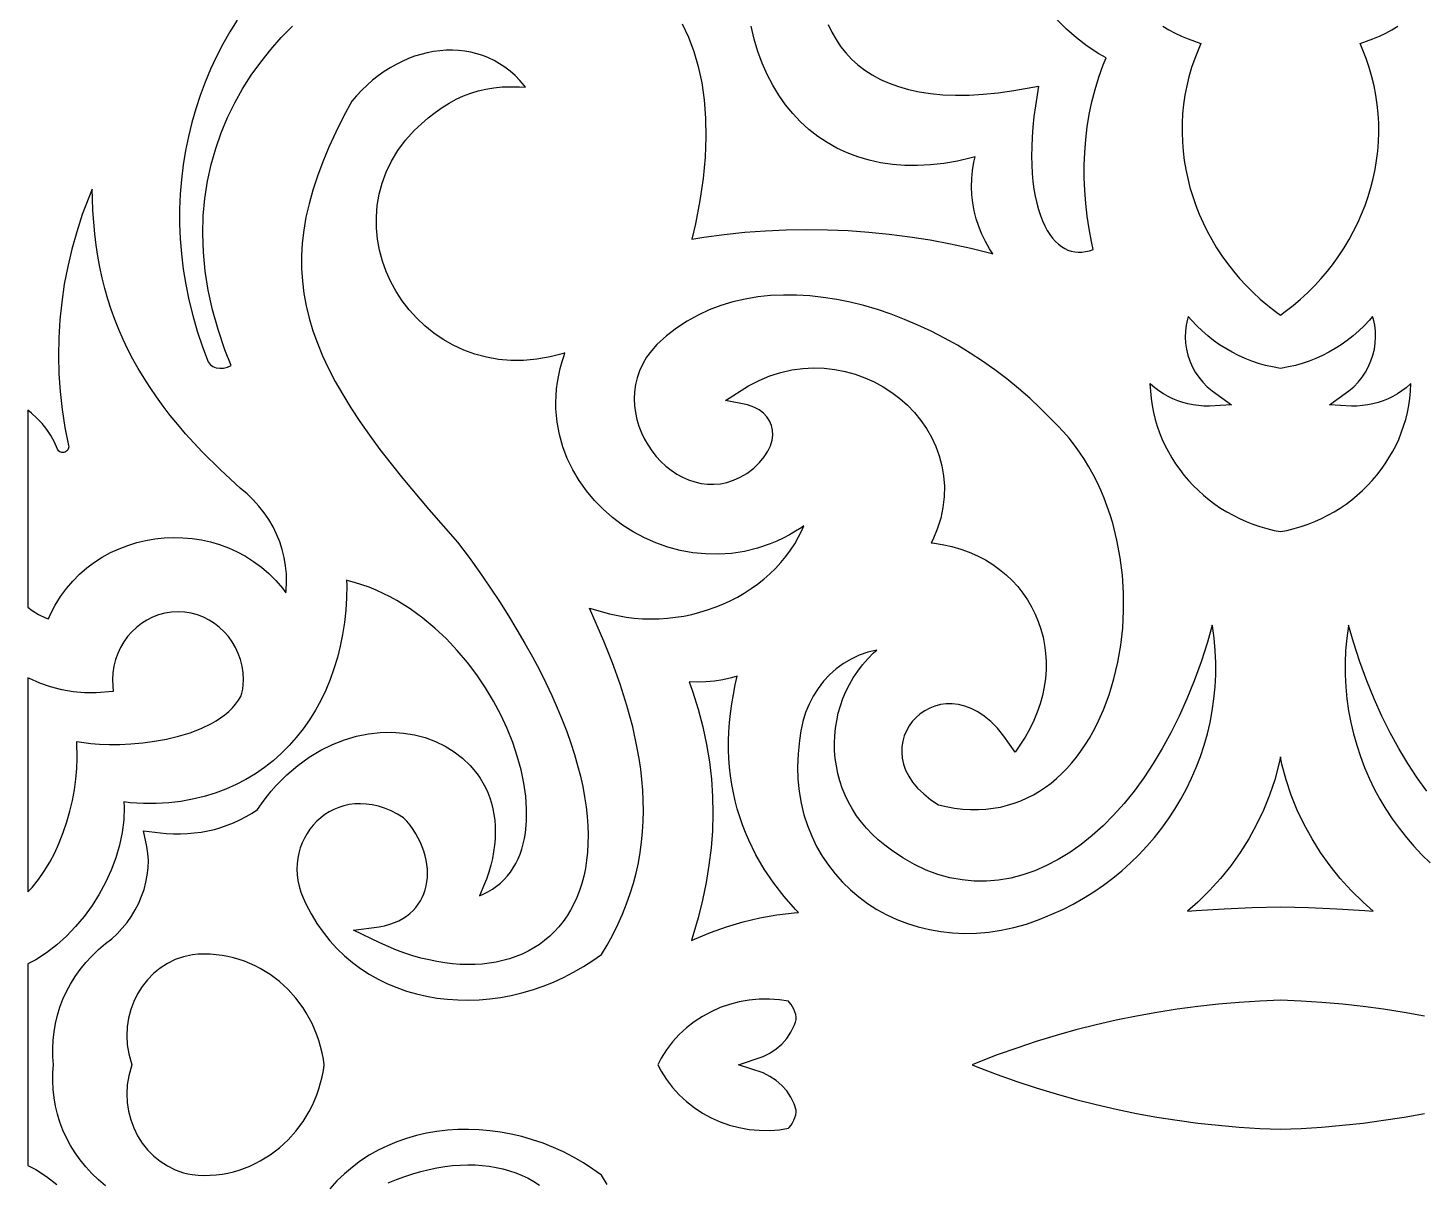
# Model space of a CAD drawing. Extents: x -375 to 375, y -1025 to 1025.
# Drawn here: x -265 to -192.5, y 95.6 to 155.5 of the extents above; entities that cross this region are included whole.
import ezdxf

# ---------------------------------------------------------------- set-up
doc = ezdxf.new("R2010")
doc.units = 0
doc.layers.add('LAYER_10', color=1, linetype='CONTINUOUS')

msp = doc.modelspace()

# ---------------------------------------------------------------- linework, layer by layer
at = {"layer": 'LAYER_10'}
for points in [[(-254.145, 155.919), (-254.523, 155.303), (-254.879, 154.671), (-255.211, 154.025), (-255.518, 153.365), (-255.801, 152.691), (-256.059, 152.004), (-256.291, 151.305), (-256.496, 150.595), (-256.673, 149.873), (-256.823, 149.141), (-256.944, 148.4), (-257.036, 147.649), (-257.098, 146.89), (-257.13, 146.123), (-257.131, 145.349), (-257.1, 144.568), (-257.037, 143.781), (-256.941, 142.988), (-256.811, 142.191), (-256.647, 141.39), (-256.447, 140.584), (-256.213, 139.776), (-255.942, 138.965), (-255.645, 138.182), (-255.599, 138.115), (-255.537, 138.046), (-255.47, 137.989), (-255.405, 137.947), (-255.232, 137.877), (-255.047, 137.848), (-254.847, 137.858), (-254.64, 137.907), (-254.446, 137.99), (-254.775, 138.807), (-255.132, 139.856), (-255.421, 140.887), (-255.642, 141.9), (-255.798, 142.894), (-255.892, 143.868), (-255.925, 144.821), (-255.899, 145.754), (-255.817, 146.664), (-255.681, 147.551), (-255.493, 148.415), (-255.256, 149.254), (-254.971, 150.068), (-254.642, 150.857), (-254.269, 151.619), (-253.857, 152.353), (-253.406, 153.06), (-252.92, 153.739), (-252.401, 154.389), (-251.85, 155.009), (-251.271, 155.599)], [(-223.463, 155.688), (-223.277, 155.289), (-223.063, 154.91), (-222.822, 154.55), (-222.553, 154.21), (-222.255, 153.892), (-221.928, 153.594), (-221.571, 153.32), (-221.182, 153.068), (-220.762, 152.84), (-220.309, 152.638), (-219.822, 152.462), (-219.301, 152.313), (-218.745, 152.193), (-218.154, 152.103), (-217.526, 152.044), (-216.862, 152.017), (-216.161, 152.024), (-215.423, 152.065), (-214.647, 152.142), (-213.832, 152.256), (-212.557, 152.483), (-212.718, 151.47), (-212.791, 150.908), (-212.848, 150.366), (-212.886, 149.843), (-212.909, 149.342), (-212.915, 148.86), (-212.906, 148.4), (-212.882, 147.96), (-212.844, 147.542), (-212.792, 147.146), (-212.727, 146.772), (-212.65, 146.419), (-212.561, 146.089), (-212.46, 145.782), (-212.35, 145.498), (-212.23, 145.237), (-212.102, 145), (-211.965, 144.785), (-211.822, 144.594), (-211.673, 144.427), (-211.518, 144.282), (-211.358, 144.16), (-211.195, 144.06), (-211.027, 143.981), (-210.855, 143.923), (-210.678, 143.885), (-210.496, 143.869), (-210.308, 143.873), (-210.115, 143.899), (-209.915, 143.947), (-209.713, 144.017), (-209.802, 144.42), (-209.925, 145.078), (-210.024, 145.739), (-210.1, 146.401), (-210.152, 147.065), (-210.179, 147.728), (-210.181, 148.391), (-210.157, 149.053), (-210.106, 149.713), (-210.027, 150.37), (-209.921, 151.024), (-209.785, 151.674), (-209.621, 152.319), (-209.426, 152.959), (-209.201, 153.592), (-209.051, 153.957), (-209.431, 154.174), (-210.021, 154.566), (-210.577, 154.991), (-211.099, 155.448), (-211.585, 155.936)], [(-231.051, 155.731), (-230.724, 155.038), (-230.444, 154.295), (-230.212, 153.503), (-230.031, 152.662), (-229.903, 151.771), (-229.829, 150.83), (-229.812, 149.838), (-229.854, 148.795), (-229.957, 147.7), (-230.122, 146.552), (-230.351, 145.351), (-230.54, 144.553), (-229.928, 144.653), (-228.861, 144.796), (-227.792, 144.907), (-226.721, 144.987), (-225.649, 145.036), (-224.577, 145.053), (-223.505, 145.039), (-222.434, 144.995), (-221.365, 144.919), (-220.299, 144.812), (-219.236, 144.674), (-218.177, 144.505), (-217.123, 144.305), (-216.074, 144.074), (-215.032, 143.813), (-214.918, 143.781), (-215.094, 144.046), (-215.307, 144.418), (-215.493, 144.803), (-215.652, 145.197), (-215.783, 145.599), (-215.887, 146.009), (-215.963, 146.425), (-216.01, 146.845), (-216.028, 147.268), (-216.018, 147.693), (-215.978, 148.117), (-215.908, 148.541), (-215.84, 148.826), (-216.043, 148.768), (-216.765, 148.603), (-217.472, 148.481), (-218.163, 148.403), (-218.837, 148.368), (-219.493, 148.375), (-220.131, 148.425), (-220.75, 148.515), (-221.348, 148.646), (-221.926, 148.816), (-222.482, 149.026), (-223.015, 149.275), (-223.524, 149.561), (-224.009, 149.884), (-224.467, 150.242), (-224.9, 150.636), (-225.304, 151.064), (-225.681, 151.525), (-226.029, 152.018), (-226.347, 152.543), (-226.634, 153.097), (-226.891, 153.681), (-227.116, 154.293), (-227.309, 154.933), (-227.469, 155.6)], [(-206.097, 155.598), (-205.788, 155.413), (-205.468, 155.242), (-205.136, 155.084), (-204.794, 154.941), (-204.135, 154.703), (-204.444, 153.927), (-204.607, 153.454), (-204.747, 152.977), (-204.863, 152.497), (-204.956, 152.016), (-205.027, 151.533), (-205.076, 151.049), (-205.102, 150.565), (-205.107, 150.081), (-205.09, 149.598), (-205.052, 149.117), (-204.993, 148.638), (-204.914, 148.162), (-204.813, 147.689), (-204.693, 147.22), (-204.553, 146.756), (-204.393, 146.297), (-204.214, 145.844), (-204.016, 145.397), (-203.799, 144.958), (-203.564, 144.527), (-203.31, 144.104), (-203.038, 143.69), (-202.749, 143.286), (-202.442, 142.892), (-202.118, 142.51), (-201.778, 142.139), (-201.421, 141.78), (-201.047, 141.435), (-200.657, 141.102), (-200.252, 140.785), (-200, 140.603), (-199.748, 140.785), (-199.342, 141.102), (-198.953, 141.435), (-198.579, 141.78), (-198.222, 142.139), (-197.881, 142.51), (-197.558, 142.892), (-197.251, 143.286), (-196.962, 143.69), (-196.69, 144.104), (-196.436, 144.527), (-196.201, 144.958), (-195.984, 145.397), (-195.786, 145.844), (-195.607, 146.297), (-195.447, 146.756), (-195.307, 147.22), (-195.186, 147.689), (-195.086, 148.162), (-195.007, 148.638), (-194.948, 149.117), (-194.91, 149.598), (-194.893, 150.081), (-194.898, 150.565), (-194.924, 151.049), (-194.973, 151.533), (-195.043, 152.016), (-195.137, 152.497), (-195.253, 152.977), (-195.393, 153.454), (-195.556, 153.927), (-195.864, 154.703), (-195.206, 154.941), (-194.864, 155.084), (-194.532, 155.242), (-194.212, 155.413), (-193.903, 155.598)], [(-260.971, 95.417), (-261.335, 95.728), (-261.676, 96.058), (-261.992, 96.402), (-262.282, 96.76), (-262.547, 97.13), (-262.785, 97.511), (-262.996, 97.904), (-263.181, 98.305), (-263.338, 98.716), (-263.468, 99.133), (-263.571, 99.558), (-263.646, 99.987), (-263.693, 100.421), (-263.711, 100.858), (-263.702, 101.298), (-263.667, 101.701), (-263.702, 102.104), (-263.711, 102.543), (-263.693, 102.981), (-263.646, 103.414), (-263.571, 103.844), (-263.468, 104.268), (-263.338, 104.686), (-263.181, 105.096), (-262.996, 105.498), (-262.785, 105.891), (-262.547, 106.272), (-262.282, 106.642), (-261.992, 107), (-261.676, 107.344), (-261.335, 107.673), (-260.971, 107.985), (-260.654, 108.238), (-260.368, 108.503), (-260.102, 108.788), (-259.855, 109.09), (-259.631, 109.409), (-259.429, 109.742), (-259.252, 110.087), (-259.1, 110.442), (-258.973, 110.804), (-258.874, 111.173), (-258.804, 111.545), (-258.762, 111.919), (-258.751, 112.293), (-258.771, 112.666), (-258.823, 113.034), (-259.01, 113.836), (-257.818, 113.708), (-257.45, 113.69), (-257.084, 113.688), (-256.723, 113.701), (-256.366, 113.731), (-256.014, 113.776), (-255.667, 113.839), (-255.325, 113.918), (-254.986, 114.014), (-254.653, 114.127), (-254.323, 114.259), (-253.998, 114.408), (-253.677, 114.576), (-253.361, 114.762), (-253.091, 114.939), (-252.885, 115.238), (-252.634, 115.574), (-252.376, 115.892), (-252.109, 116.197), (-251.562, 116.749), (-250.992, 117.239), (-250.404, 117.664), (-249.802, 118.027), (-249.189, 118.328), (-248.571, 118.569), (-247.95, 118.751), (-247.33, 118.876), (-246.715, 118.943), (-246.11, 118.956), (-245.517, 118.916), (-244.94, 118.822), (-244.384, 118.678), (-243.852, 118.483), (-243.348, 118.239), (-242.875, 117.948), (-242.439, 117.61), (-242.043, 117.227), (-241.694, 116.804), (-241.534, 116.571), (-241.389, 116.331), (-241.258, 116.082), (-241.14, 115.823), (-241.037, 115.554), (-240.948, 115.276), (-240.875, 114.989), (-240.818, 114.694), (-240.777, 114.39), (-240.752, 114.078), (-240.745, 113.759), (-240.756, 113.433), (-240.784, 113.099), (-240.831, 112.758), (-240.896, 112.411), (-240.98, 112.057), (-241.084, 111.697), (-241.207, 111.332), (-241.351, 110.96), (-241.515, 110.582), (-241.57, 110.47), (-241.379, 110.548), (-241.129, 110.673), (-240.895, 110.811), (-240.677, 110.964), (-240.475, 111.13), (-240.287, 111.308), (-240.115, 111.499), (-239.956, 111.703), (-239.812, 111.918), (-239.682, 112.145), (-239.565, 112.384), (-239.462, 112.634), (-239.372, 112.894), (-239.296, 113.165), (-239.234, 113.445), (-239.185, 113.731), (-239.126, 114.339), (-239.12, 114.974), (-239.165, 115.634), (-239.262, 116.315), (-239.408, 117.011), (-239.602, 117.719), (-239.843, 118.432), (-240.13, 119.148), (-240.461, 119.859), (-240.834, 120.563), (-241.249, 121.254), (-241.702, 121.929), (-242.194, 122.581), (-242.722, 123.207), (-243.284, 123.802), (-243.879, 124.362), (-244.506, 124.882), (-245.162, 125.358), (-245.849, 125.787), (-246.198, 125.98), (-246.557, 126.16), (-246.922, 126.327), (-247.292, 126.478), (-247.669, 126.614), (-248.051, 126.735), (-248.439, 126.839), (-248.463, 126.844), (-248.455, 126.584), (-248.466, 125.932), (-248.505, 125.289), (-248.572, 124.657), (-248.667, 124.037), (-248.79, 123.429), (-248.939, 122.834), (-249.116, 122.254), (-249.319, 121.69), (-249.548, 121.142), (-249.803, 120.612), (-250.083, 120.1), (-250.388, 119.608), (-250.718, 119.137), (-251.073, 118.688), (-251.451, 118.261), (-251.853, 117.858), (-252.278, 117.48), (-252.725, 117.128), (-253.195, 116.803), (-253.686, 116.506), (-254.199, 116.238), (-254.733, 116), (-255.287, 115.794), (-255.86, 115.62), (-256.453, 115.478), (-257.064, 115.371), (-257.694, 115.299), (-258.341, 115.263), (-259.006, 115.264), (-259.687, 115.302), (-260.017, 115.338), (-260.007, 115.067), (-260.031, 114.413), (-260.114, 113.753), (-260.253, 113.093), (-260.444, 112.439), (-260.685, 111.795), (-260.971, 111.164), (-261.301, 110.552), (-261.672, 109.962), (-262.08, 109.399), (-262.524, 108.868), (-262.999, 108.372), (-263.505, 107.917), (-264.038, 107.506), (-264.596, 107.146), (-265, 106.933), (-264.998, 101.701), (-265, 96.469), (-264.596, 96.256), (-264.038, 95.895), (-263.505, 95.485)], [(-192.404, 115.904), (-192.908, 116.595), (-193.395, 117.329), (-193.863, 118.105), (-194.311, 118.924), (-194.738, 119.784), (-195.142, 120.685), (-195.523, 121.626), (-195.879, 122.606), (-196.209, 123.625), (-196.465, 124.517), (-196.472, 124.479), (-196.56, 123.836), (-196.617, 123.197), (-196.644, 122.562), (-196.642, 121.931), (-196.611, 121.305), (-196.551, 120.685), (-196.464, 120.072), (-196.35, 119.466), (-196.209, 118.868), (-196.042, 118.279), (-195.85, 117.699), (-195.633, 117.13), (-195.392, 116.572), (-195.127, 116.026), (-194.838, 115.492), (-194.528, 114.972), (-194.195, 114.466), (-193.841, 113.974), (-193.466, 113.498), (-193.071, 113.039), (-192.656, 112.596), (-192.223, 112.172)], [(-192.528, 104.227), (-193.584, 104.419), (-194.646, 104.585), (-195.712, 104.728), (-196.781, 104.845), (-197.854, 104.938), (-198.93, 105.006), (-200, 105.048), (-201.07, 105.006), (-202.146, 104.938), (-203.219, 104.845), (-204.288, 104.728), (-205.354, 104.585), (-206.416, 104.419), (-207.472, 104.227), (-208.524, 104.011), (-209.57, 103.771), (-210.61, 103.507), (-211.643, 103.218), (-212.669, 102.906), (-213.688, 102.569), (-214.699, 102.208), (-215.701, 101.824), (-216.001, 101.701), (-215.701, 101.578), (-214.699, 101.193), (-213.688, 100.833), (-212.669, 100.496), (-211.643, 100.184), (-210.61, 99.895), (-209.57, 99.631), (-208.524, 99.39), (-207.472, 99.175), (-206.416, 98.983), (-205.354, 98.816), (-204.288, 98.674), (-203.219, 98.557), (-202.146, 98.464), (-201.07, 98.396), (-200, 98.354), (-198.93, 98.396), (-197.854, 98.464), (-196.781, 98.557), (-195.712, 98.674), (-194.646, 98.816), (-193.584, 98.983), (-192.528, 99.175)], [(-234.945, 95.488), (-235.236, 95.972), (-235.676, 96.288), (-236.173, 96.61), (-236.682, 96.905), (-237.201, 97.172), (-237.73, 97.413), (-238.267, 97.626), (-238.811, 97.812), (-239.36, 97.97), (-239.913, 98.101), (-240.468, 98.204), (-241.024, 98.279), (-241.58, 98.327), (-242.134, 98.346), (-242.686, 98.338), (-243.233, 98.302), (-243.774, 98.238), (-244.308, 98.145), (-244.833, 98.025), (-245.349, 97.876), (-245.853, 97.699), (-246.345, 97.494), (-246.823, 97.261), (-247.286, 96.999), (-247.733, 96.709), (-248.162, 96.39), (-248.573, 96.043), (-248.963, 95.667), (-249.332, 95.262)], [(-246.311, 95.57), (-245.877, 95.747), (-245.448, 95.903), (-245.023, 96.042), (-244.602, 96.163), (-244.185, 96.265), (-243.772, 96.349), (-243.365, 96.415), (-242.964, 96.463), (-242.568, 96.493), (-242.179, 96.506), (-241.797, 96.5), (-241.422, 96.476), (-241.055, 96.434), (-240.697, 96.374), (-240.346, 96.296), (-240.006, 96.2), (-239.675, 96.087), (-239.354, 95.955), (-239.044, 95.806), (-238.745, 95.638), (-238.459, 95.453)]]:
    msp.add_lwpolyline(points, dxfattribs=at)
for points in [[(-248.106, 108.686), (-246.773, 108.859), (-246.49, 108.916), (-246.226, 108.988), (-245.98, 109.075), (-245.752, 109.176), (-245.542, 109.29), (-245.349, 109.416), (-245.173, 109.553), (-245.014, 109.701), (-244.87, 109.859), (-244.743, 110.026), (-244.63, 110.202), (-244.533, 110.387), (-244.45, 110.579), (-244.383, 110.778), (-244.33, 110.984), (-244.292, 111.195), (-244.27, 111.412), (-244.262, 111.634), (-244.269, 111.859), (-244.292, 112.087), (-244.329, 112.317), (-244.382, 112.548), (-244.449, 112.78), (-244.532, 113.011), (-244.629, 113.241), (-244.742, 113.468), (-244.87, 113.693), (-245.012, 113.913), (-245.169, 114.128), (-245.341, 114.338), (-245.504, 114.515), (-245.818, 114.705), (-246.156, 114.875), (-246.489, 115.012), (-246.815, 115.116), (-247.134, 115.189), (-247.445, 115.232), (-247.749, 115.248), (-248.043, 115.237), (-248.328, 115.2), (-248.603, 115.14), (-248.868, 115.056), (-249.121, 114.951), (-249.363, 114.826), (-249.592, 114.681), (-249.807, 114.517), (-250.008, 114.336), (-250.194, 114.14), (-250.364, 113.928), (-250.517, 113.703), (-250.652, 113.465), (-250.769, 113.216), (-250.866, 112.957), (-250.942, 112.689), (-250.998, 112.414), (-251.031, 112.132), (-251.042, 111.845), (-251.029, 111.553), (-250.992, 111.258), (-250.929, 110.96), (-250.839, 110.662), (-250.722, 110.363), (-250.573, 110.057), (-250.299, 109.529), (-250.001, 109.036), (-249.678, 108.573), (-249.332, 108.139), (-248.963, 107.735), (-248.573, 107.359), (-248.162, 107.012), (-247.733, 106.693), (-247.286, 106.403), (-246.823, 106.141), (-246.345, 105.908), (-245.853, 105.703), (-245.349, 105.526), (-244.833, 105.377), (-244.308, 105.257), (-243.774, 105.164), (-243.233, 105.1), (-242.686, 105.064), (-242.134, 105.055), (-241.58, 105.075), (-241.024, 105.123), (-240.468, 105.198), (-239.913, 105.301), (-239.36, 105.432), (-238.811, 105.59), (-238.267, 105.776), (-237.73, 105.989), (-237.201, 106.229), (-236.682, 106.497), (-236.173, 106.792), (-235.676, 107.113), (-235.236, 107.43), (-234.945, 107.914), (-234.652, 108.447), (-234.385, 108.981), (-234.146, 109.514), (-233.932, 110.048), (-233.743, 110.581), (-233.579, 111.116), (-233.438, 111.651), (-233.321, 112.186), (-233.226, 112.722), (-233.152, 113.259), (-233.1, 113.796), (-233.069, 114.335), (-233.058, 114.875), (-233.066, 115.415), (-233.093, 115.957), (-233.138, 116.5), (-233.2, 117.045), (-233.28, 117.59), (-233.376, 118.135), (-233.616, 119.234), (-233.914, 120.337), (-234.265, 121.445), (-234.665, 122.557), (-235.11, 123.676), (-235.849, 125.395), (-234.811, 125.104), (-234.387, 125.008), (-233.961, 124.933), (-233.532, 124.88), (-233.102, 124.848), (-232.671, 124.836), (-232.242, 124.845), (-231.813, 124.874), (-231.388, 124.922), (-230.966, 124.989), (-230.548, 125.076), (-230.135, 125.181), (-229.729, 125.305), (-229.329, 125.446), (-228.938, 125.605), (-228.556, 125.781), (-228.184, 125.974), (-227.822, 126.183), (-227.473, 126.409), (-227.136, 126.65), (-226.812, 126.906), (-226.503, 127.177), (-226.21, 127.463), (-225.933, 127.763), (-225.672, 128.076), (-225.43, 128.403), (-225.206, 128.743), (-225.002, 129.095), (-224.819, 129.46), (-224.728, 129.67), (-224.84, 129.591), (-225.159, 129.385), (-225.482, 129.197), (-225.808, 129.025), (-226.137, 128.871), (-226.472, 128.731), (-227.139, 128.505), (-227.813, 128.341), (-228.49, 128.239), (-229.165, 128.195), (-229.835, 128.208), (-230.497, 128.276), (-231.149, 128.397), (-231.786, 128.567), (-232.407, 128.786), (-233.007, 129.051), (-233.584, 129.359), (-234.136, 129.709), (-234.658, 130.099), (-235.148, 130.527), (-235.603, 130.99), (-236.02, 131.487), (-236.395, 132.016), (-236.726, 132.574), (-237.009, 133.16), (-237.24, 133.771), (-237.418, 134.406), (-237.537, 135.058), (-237.574, 135.396), (-237.596, 135.735), (-237.601, 136.078), (-237.59, 136.424), (-237.562, 136.774), (-237.517, 137.127), (-237.455, 137.482), (-237.375, 137.84), (-237.276, 138.199), (-237.159, 138.56), (-237.128, 138.643), (-237.201, 138.617), (-237.906, 138.433), (-238.598, 138.312), (-239.276, 138.253), (-239.937, 138.253), (-240.579, 138.31), (-241.2, 138.419), (-241.8, 138.58), (-242.375, 138.788), (-242.923, 139.041), (-243.444, 139.337), (-243.936, 139.671), (-244.396, 140.041), (-244.823, 140.445), (-245.215, 140.879), (-245.571, 141.341), (-245.89, 141.828), (-246.169, 142.337), (-246.406, 142.866), (-246.601, 143.411), (-246.751, 143.971), (-246.855, 144.541), (-246.91, 145.12), (-246.915, 145.703), (-246.869, 146.29), (-246.769, 146.875), (-246.613, 147.456), (-246.401, 148.031), (-246.13, 148.595), (-245.8, 149.145), (-245.409, 149.679), (-244.954, 150.194), (-244.583, 150.538), (-244.222, 150.848), (-243.864, 151.129), (-243.504, 151.384), (-243.142, 151.611), (-242.776, 151.811), (-242.403, 151.984), (-242.022, 152.13), (-241.631, 152.248), (-241.23, 152.34), (-240.816, 152.406), (-240.389, 152.446), (-239.945, 152.46), (-239.485, 152.45), (-239.174, 152.428), (-239.236, 152.51), (-239.473, 152.785), (-239.721, 153.037), (-239.979, 153.265), (-240.247, 153.471), (-240.523, 153.655), (-240.807, 153.817), (-241.099, 153.957), (-241.398, 154.076), (-241.702, 154.174), (-242.013, 154.251), (-242.328, 154.307), (-242.647, 154.343), (-242.969, 154.359), (-243.294, 154.355), (-243.621, 154.33), (-243.949, 154.286), (-244.278, 154.222), (-244.605, 154.139), (-244.932, 154.036), (-245.256, 153.915), (-245.578, 153.774), (-245.895, 153.615), (-246.208, 153.437), (-246.515, 153.241), (-246.817, 153.026), (-247.111, 152.794), (-247.397, 152.544), (-247.674, 152.277), (-247.942, 151.992), (-248.183, 151.71), (-248.615, 150.908), (-249.019, 150.104), (-249.381, 149.322), (-249.7, 148.56), (-249.979, 147.818), (-250.216, 147.093), (-250.413, 146.384), (-250.569, 145.69), (-250.686, 145.008), (-250.762, 144.338), (-250.8, 143.676), (-250.798, 143.022), (-250.758, 142.373), (-250.679, 141.728), (-250.561, 141.085), (-250.405, 140.441), (-250.21, 139.796), (-249.977, 139.147), (-249.705, 138.493), (-249.395, 137.832), (-249.047, 137.162), (-248.66, 136.483), (-248.235, 135.793), (-247.771, 135.089), (-247.27, 134.372), (-246.73, 133.639), (-246.153, 132.889), (-245.539, 132.12), (-244.198, 130.52), (-242.699, 128.816), (-242.109, 128.02), (-241.554, 127.246), (-241.029, 126.484), (-240.532, 125.736), (-240.063, 125.001), (-239.621, 124.279), (-239.207, 123.571), (-238.82, 122.876), (-238.459, 122.194), (-238.124, 121.526), (-237.815, 120.872), (-237.53, 120.231), (-237.271, 119.604), (-237.036, 118.991), (-236.824, 118.392), (-236.636, 117.807), (-236.472, 117.235), (-236.33, 116.678), (-236.21, 116.135), (-236.112, 115.606), (-236.035, 115.091), (-235.98, 114.59), (-235.946, 114.104), (-235.932, 113.631), (-235.938, 113.174), (-235.963, 112.731), (-236.008, 112.303), (-236.072, 111.889), (-236.155, 111.491), (-236.256, 111.107), (-236.375, 110.739), (-236.511, 110.386), (-236.665, 110.049), (-236.836, 109.728), (-237.023, 109.424), (-237.225, 109.135), (-237.443, 108.864), (-237.676, 108.609), (-237.923, 108.371), (-238.184, 108.151), (-238.459, 107.949), (-238.745, 107.763), (-239.044, 107.596), (-239.354, 107.447), (-239.675, 107.315), (-240.006, 107.201), (-240.346, 107.106), (-240.697, 107.028), (-241.055, 106.968), (-241.422, 106.926), (-241.797, 106.902), (-242.179, 106.896), (-242.568, 106.908), (-242.964, 106.938), (-243.365, 106.986), (-243.772, 107.053), (-244.185, 107.137), (-244.602, 107.239), (-245.023, 107.36), (-245.448, 107.498), (-245.877, 107.655), (-246.309, 107.831), (-246.743, 108.024)], [(-263.077, 134.774), (-262.89, 133.842), (-262.883, 133.777), (-262.888, 133.717), (-262.903, 133.663), (-262.927, 133.614), (-262.96, 133.572), (-262.999, 133.536), (-263.043, 133.508), (-263.091, 133.487), (-263.141, 133.475), (-263.193, 133.47), (-263.245, 133.475), (-263.296, 133.489), (-263.344, 133.513), (-263.388, 133.548), (-263.426, 133.593), (-263.458, 133.649), (-263.624, 134.013), (-263.813, 134.35), (-264.027, 134.671), (-264.267, 134.975), (-264.531, 135.26), (-264.817, 135.524), (-264.998, 135.666), (-264.998, 125.455), (-264.788, 125.28), (-264.45, 125.065), (-264.082, 124.895), (-263.927, 124.846), (-263.826, 125.084), (-263.58, 125.557), (-263.305, 126.001), (-263.002, 126.416), (-262.673, 126.801), (-262.32, 127.156), (-261.945, 127.482), (-261.551, 127.778), (-261.139, 128.043), (-260.712, 128.278), (-260.27, 128.482), (-259.817, 128.656), (-259.354, 128.8), (-258.883, 128.912), (-258.406, 128.994), (-257.924, 129.046), (-257.441, 129.066), (-256.956, 129.055), (-256.473, 129.012), (-255.993, 128.938), (-255.518, 128.833), (-255.05, 128.696), (-254.591, 128.526), (-254.142, 128.325), (-253.707, 128.091), (-253.286, 127.824), (-252.882, 127.525), (-252.496, 127.192), (-252.132, 126.827), (-251.79, 126.429), (-251.613, 126.188), (-251.597, 126.315), (-251.576, 126.746), (-251.586, 127.175), (-251.627, 127.6), (-251.699, 128.02), (-251.801, 128.434), (-251.932, 128.839), (-252.092, 129.235), (-252.28, 129.62), (-252.496, 129.992), (-252.739, 130.35), (-253.009, 130.693), (-253.306, 131.018), (-253.628, 131.325), (-253.991, 131.624), (-255.013, 132.568), (-255.955, 133.508), (-256.82, 134.45), (-257.226, 134.925), (-257.613, 135.401), (-257.981, 135.879), (-258.331, 136.361), (-258.662, 136.846), (-258.976, 137.334), (-259.272, 137.828), (-259.549, 138.326), (-259.809, 138.829), (-260.051, 139.338), (-260.276, 139.853), (-260.483, 140.375), (-260.673, 140.903), (-260.846, 141.439), (-261.002, 141.983), (-261.141, 142.534), (-261.263, 143.094), (-261.369, 143.663), (-261.458, 144.241), (-261.531, 144.829), (-261.588, 145.428), (-261.629, 146.036), (-261.654, 146.656), (-261.662, 147.14), (-261.847, 146.706), (-262.177, 145.825), (-262.469, 144.934), (-262.722, 144.033), (-262.936, 143.124), (-263.111, 142.208), (-263.246, 141.286), (-263.341, 140.36), (-263.397, 139.431), (-263.414, 138.499), (-263.39, 137.566), (-263.326, 136.633), (-263.221, 135.702)], [(-217.927, 120.318), (-218.2, 120.212), (-218.456, 120.076), (-218.693, 119.913), (-218.909, 119.724), (-219.103, 119.513), (-219.27, 119.282), (-219.41, 119.034), (-219.521, 118.77), (-219.6, 118.494), (-219.645, 118.208), (-219.655, 117.913), (-219.628, 117.612), (-219.56, 117.305), (-219.45, 116.995), (-219.293, 116.682), (-219.087, 116.37), (-218.829, 116.059), (-218.514, 115.754), (-218.141, 115.456), (-217.739, 115.192), (-217.342, 115.1), (-216.911, 115.024), (-216.489, 114.973), (-216.078, 114.948), (-215.676, 114.946), (-215.284, 114.967), (-214.902, 115.011), (-214.53, 115.077), (-214.168, 115.164), (-213.815, 115.272), (-213.472, 115.4), (-213.139, 115.548), (-212.815, 115.714), (-212.501, 115.899), (-212.197, 116.102), (-211.903, 116.322), (-211.618, 116.559), (-211.344, 116.812), (-211.08, 117.081), (-210.826, 117.365), (-210.582, 117.664), (-210.35, 117.977), (-210.128, 118.303), (-209.916, 118.641), (-209.716, 118.992), (-209.529, 119.352), (-209.184, 120.112), (-208.887, 120.907), (-208.638, 121.735), (-208.438, 122.591), (-208.287, 123.469), (-208.187, 124.365), (-208.139, 125.272), (-208.144, 126.187), (-208.202, 127.103), (-208.315, 128.015), (-208.482, 128.918), (-208.706, 129.809), (-208.838, 130.244), (-208.985, 130.676), (-209.146, 131.102), (-209.322, 131.521), (-209.512, 131.932), (-209.717, 132.336), (-209.936, 132.73), (-210.17, 133.116), (-210.419, 133.492), (-210.683, 133.857), (-210.961, 134.211), (-211.255, 134.553), (-211.564, 134.883), (-211.896, 135.207), (-212.444, 135.76), (-213.009, 136.29), (-213.593, 136.801), (-214.197, 137.292), (-214.817, 137.763), (-215.453, 138.211), (-216.103, 138.636), (-216.765, 139.038), (-217.438, 139.415), (-218.121, 139.766), (-218.811, 140.09), (-219.507, 140.386), (-220.208, 140.653), (-220.913, 140.891), (-221.618, 141.099), (-222.324, 141.274), (-223.028, 141.418), (-223.728, 141.527), (-224.424, 141.603), (-225.114, 141.644), (-225.796, 141.648), (-226.468, 141.616), (-227.129, 141.546), (-227.778, 141.438), (-228.414, 141.29), (-229.034, 141.102), (-229.638, 140.873), (-230.223, 140.602), (-230.79, 140.289), (-231.337, 139.931), (-231.862, 139.529), (-232.359, 139.085), (-232.646, 138.758), (-232.891, 138.418), (-233.094, 138.07), (-233.256, 137.716), (-233.379, 137.358), (-233.465, 136.996), (-233.516, 136.632), (-233.532, 136.268), (-233.517, 135.905), (-233.47, 135.544), (-233.393, 135.189), (-233.288, 134.841), (-233.157, 134.502), (-232.999, 134.174), (-232.818, 133.858), (-232.615, 133.559), (-232.391, 133.276), (-232.148, 133.013), (-231.888, 132.771), (-231.613, 132.552), (-231.325, 132.359), (-231.024, 132.193), (-230.714, 132.055), (-230.395, 131.948), (-230.069, 131.873), (-229.738, 131.831), (-229.402, 131.825), (-229.063, 131.856), (-228.722, 131.925), (-228.379, 132.036), (-228.035, 132.189), (-227.695, 132.387), (-227.336, 132.662), (-227.034, 132.95), (-226.79, 133.244), (-226.602, 133.538), (-226.468, 133.828), (-226.385, 134.111), (-226.35, 134.383), (-226.361, 134.641), (-226.415, 134.884), (-226.51, 135.112), (-226.649, 135.322), (-226.831, 135.515), (-227.06, 135.685), (-227.336, 135.829), (-227.66, 135.942), (-228.803, 136.175), (-227.611, 136.927), (-227.053, 137.216), (-226.49, 137.45), (-225.923, 137.63), (-225.355, 137.759), (-224.789, 137.837), (-224.228, 137.867), (-223.672, 137.85), (-223.126, 137.79), (-222.591, 137.686), (-222.07, 137.542), (-221.565, 137.359), (-221.078, 137.139), (-220.611, 136.884), (-220.167, 136.595), (-219.748, 136.275), (-219.356, 135.925), (-218.993, 135.548), (-218.662, 135.144), (-218.365, 134.715), (-218.105, 134.263), (-217.883, 133.791), (-217.703, 133.299), (-217.567, 132.791), (-217.478, 132.267), (-217.437, 131.73), (-217.447, 131.183), (-217.512, 130.628), (-217.631, 130.066), (-217.809, 129.501), (-218.046, 128.935), (-218.121, 128.793), (-218.057, 128.787), (-217.549, 128.707), (-217.061, 128.598), (-216.593, 128.462), (-216.145, 128.299), (-215.719, 128.111), (-215.314, 127.899), (-214.932, 127.663), (-214.572, 127.406), (-214.235, 127.128), (-213.922, 126.83), (-213.633, 126.514), (-213.368, 126.181), (-213.129, 125.832), (-212.915, 125.469), (-212.727, 125.092), (-212.565, 124.703), (-212.429, 124.304), (-212.321, 123.895), (-212.24, 123.477), (-212.187, 123.053), (-212.162, 122.623), (-212.165, 122.189), (-212.197, 121.751), (-212.258, 121.312), (-212.348, 120.871), (-212.468, 120.431), (-212.618, 119.993), (-212.799, 119.558), (-213.009, 119.127), (-213.251, 118.701), (-213.76, 117.918), (-214.349, 118.761), (-214.685, 119.165), (-215.025, 119.506), (-215.367, 119.789), (-215.709, 120.015), (-216.048, 120.19), (-216.382, 120.315), (-216.71, 120.395), (-217.03, 120.432), (-217.34, 120.43), (-217.64, 120.391)], [(-203.102, 130.594), (-202.786, 130.399), (-202.461, 130.217), (-202.127, 130.05), (-201.784, 129.896), (-201.432, 129.758), (-201.072, 129.634), (-200.705, 129.527), (-200.331, 129.435), (-200, 129.37), (-199.669, 129.435), (-199.295, 129.527), (-198.928, 129.634), (-198.568, 129.758), (-198.216, 129.896), (-197.873, 130.05), (-197.539, 130.217), (-197.214, 130.399), (-196.898, 130.594), (-196.593, 130.802), (-196.298, 131.023), (-196.014, 131.256), (-195.741, 131.5), (-195.48, 131.756), (-195.231, 132.023), (-194.995, 132.3), (-194.772, 132.587), (-194.562, 132.884), (-194.366, 133.19), (-194.184, 133.504), (-194.016, 133.827), (-193.864, 134.158), (-193.727, 134.496), (-193.605, 134.841), (-193.5, 135.192), (-193.411, 135.55), (-193.34, 135.913), (-193.285, 136.282), (-193.249, 136.656), (-193.23, 137.034), (-193.23, 137.053), (-193.265, 137.019), (-193.475, 136.839), (-193.696, 136.673), (-193.926, 136.522), (-194.166, 136.386), (-194.414, 136.266), (-194.669, 136.161), (-194.931, 136.072), (-195.198, 136), (-195.471, 135.945), (-195.748, 135.907), (-196.028, 135.886), (-196.311, 135.883), (-197.454, 135.945), (-196.452, 136.669), (-196.196, 136.89), (-195.966, 137.129), (-195.761, 137.384), (-195.581, 137.653), (-195.427, 137.934), (-195.3, 138.226), (-195.199, 138.525), (-195.125, 138.832), (-195.078, 139.143), (-195.06, 139.458), (-195.069, 139.774), (-195.106, 140.09), (-195.173, 140.403), (-195.215, 140.539), (-195.383, 140.341), (-195.653, 140.053), (-195.934, 139.782), (-196.226, 139.528), (-196.529, 139.291), (-196.84, 139.07), (-197.161, 138.867), (-197.489, 138.68), (-197.825, 138.51), (-198.167, 138.358), (-198.515, 138.221), (-198.868, 138.102), (-199.225, 137.999), (-199.587, 137.913), (-200, 137.835), (-200.413, 137.913), (-200.774, 137.999), (-201.132, 138.102), (-201.485, 138.221), (-201.833, 138.358), (-202.175, 138.51), (-202.511, 138.68), (-202.839, 138.867), (-203.159, 139.07), (-203.471, 139.291), (-203.773, 139.528), (-204.066, 139.782), (-204.347, 140.053), (-204.617, 140.341), (-204.785, 140.539), (-204.827, 140.403), (-204.893, 140.09), (-204.931, 139.774), (-204.94, 139.458), (-204.922, 139.143), (-204.875, 138.832), (-204.801, 138.525), (-204.7, 138.226), (-204.573, 137.934), (-204.419, 137.653), (-204.239, 137.384), (-204.034, 137.129), (-203.803, 136.89), (-203.548, 136.669), (-202.546, 135.945), (-203.689, 135.883), (-203.972, 135.886), (-204.252, 135.907), (-204.529, 135.945), (-204.802, 136), (-205.069, 136.072), (-205.331, 136.161), (-205.586, 136.266), (-205.834, 136.386), (-206.074, 136.522), (-206.304, 136.673), (-206.525, 136.839), (-206.735, 137.019), (-206.77, 137.053), (-206.77, 137.034), (-206.751, 136.656), (-206.715, 136.282), (-206.66, 135.913), (-206.589, 135.55), (-206.5, 135.192), (-206.395, 134.841), (-206.273, 134.496), (-206.136, 134.158), (-205.984, 133.827), (-205.816, 133.504), (-205.634, 133.19), (-205.438, 132.884), (-205.228, 132.587), (-205.005, 132.3), (-204.768, 132.023), (-204.52, 131.756), (-204.259, 131.5), (-203.986, 131.256), (-203.702, 131.023), (-203.407, 130.802)], [(-254.389, 120.222), (-254.219, 120.416), (-254.068, 120.62), (-253.95, 120.811), (-253.899, 120.982), (-253.854, 121.199), (-253.825, 121.43), (-253.814, 121.672), (-253.832, 122.035), (-253.883, 122.386), (-253.967, 122.724), (-254.082, 123.048), (-254.225, 123.356), (-254.395, 123.647), (-254.591, 123.919), (-254.81, 124.17), (-255.051, 124.397), (-255.313, 124.6), (-255.593, 124.777), (-255.889, 124.925), (-256.2, 125.043), (-256.525, 125.13), (-256.862, 125.183), (-257.209, 125.202), (-257.556, 125.183), (-257.892, 125.13), (-258.217, 125.043), (-258.529, 124.925), (-258.825, 124.777), (-259.105, 124.6), (-259.366, 124.397), (-259.608, 124.17), (-259.827, 123.919), (-260.023, 123.647), (-260.193, 123.356), (-260.336, 123.048), (-260.45, 122.724), (-260.534, 122.386), (-260.586, 122.035), (-260.603, 121.674), (-260.572, 121.067), (-261.458, 121.002), (-262.059, 121.007), (-262.655, 121.061), (-263.243, 121.162), (-263.82, 121.31), (-264.382, 121.503), (-264.926, 121.741), (-264.998, 121.78), (-264.998, 110.675), (-264.777, 110.907), (-264.453, 111.307), (-264.15, 111.743), (-263.87, 112.21), (-263.612, 112.703), (-263.378, 113.219), (-263.169, 113.752), (-262.985, 114.299), (-262.827, 114.854), (-262.695, 115.413), (-262.591, 115.972), (-262.515, 116.527), (-262.467, 117.071), (-262.448, 117.602), (-262.465, 118.485), (-261.728, 118.379), (-261.283, 118.34), (-260.781, 118.321), (-260.234, 118.324), (-259.652, 118.35), (-259.045, 118.404), (-258.425, 118.486), (-257.801, 118.6), (-257.185, 118.747), (-256.586, 118.929), (-256.016, 119.148), (-255.48, 119.407), (-255.235, 119.549), (-255.001, 119.703), (-254.781, 119.866), (-254.576, 120.039)], [(-222.966, 116.818), (-223.046, 117.205), (-223.102, 117.596), (-223.134, 117.988), (-223.143, 118.382), (-223.129, 118.775), (-223.091, 119.167), (-223.029, 119.557), (-222.944, 119.943), (-222.835, 120.325), (-222.702, 120.7), (-222.547, 121.069), (-222.367, 121.43), (-222.165, 121.781), (-221.938, 122.122), (-221.689, 122.452), (-221.416, 122.769), (-221.12, 123.072), (-220.951, 123.224), (-221.412, 123.112), (-221.86, 122.954), (-222.283, 122.756), (-222.681, 122.519), (-223.052, 122.246), (-223.395, 121.939), (-223.708, 121.601), (-223.991, 121.232), (-224.242, 120.837), (-224.459, 120.416), (-224.641, 119.973), (-224.786, 119.508), (-224.893, 119.026), (-224.962, 118.52), (-225.033, 117.83), (-225.058, 117.163), (-225.037, 116.513), (-224.974, 115.882), (-224.87, 115.271), (-224.725, 114.679), (-224.542, 114.109), (-224.323, 113.561), (-224.068, 113.035), (-223.78, 112.533), (-223.459, 112.056), (-223.107, 111.604), (-222.726, 111.179), (-222.317, 110.782), (-221.881, 110.413), (-221.421, 110.073), (-220.937, 109.764), (-220.43, 109.487), (-219.904, 109.242), (-219.358, 109.031), (-218.795, 108.855), (-218.216, 108.714), (-217.622, 108.61), (-217.015, 108.544), (-216.397, 108.517), (-215.769, 108.53), (-215.132, 108.584), (-214.488, 108.68), (-213.838, 108.819), (-213.184, 109.002), (-212.528, 109.23), (-211.866, 109.507), (-211.299, 109.763), (-210.748, 110.041), (-210.212, 110.343), (-209.691, 110.667), (-209.187, 111.013), (-208.7, 111.379), (-208.23, 111.766), (-207.777, 112.172), (-207.344, 112.596), (-206.929, 113.039), (-206.534, 113.498), (-206.159, 113.974), (-205.805, 114.466), (-205.472, 114.972), (-205.161, 115.492), (-204.873, 116.026), (-204.608, 116.572), (-204.367, 117.13), (-204.15, 117.699), (-203.958, 118.279), (-203.791, 118.868), (-203.65, 119.466), (-203.536, 120.072), (-203.449, 120.685), (-203.389, 121.305), (-203.358, 121.931), (-203.356, 122.562), (-203.383, 123.197), (-203.44, 123.836), (-203.528, 124.479), (-203.535, 124.517), (-203.791, 123.625), (-204.121, 122.606), (-204.477, 121.626), (-204.858, 120.685), (-205.262, 119.784), (-205.689, 118.924), (-206.137, 118.105), (-206.605, 117.329), (-207.091, 116.595), (-207.596, 115.904), (-208.118, 115.258), (-208.655, 114.656), (-209.206, 114.1), (-209.771, 113.591), (-210.347, 113.128), (-210.935, 112.714), (-211.533, 112.348), (-212.14, 112.033), (-212.754, 111.767), (-213.374, 111.553), (-213.999, 111.392), (-214.628, 111.285), (-215.259, 111.231), (-215.89, 111.233), (-216.521, 111.291), (-217.148, 111.405), (-217.771, 111.577), (-218.387, 111.806), (-218.996, 112.094), (-219.596, 112.44), (-220.179, 112.84), (-220.535, 113.096), (-220.873, 113.373), (-221.188, 113.665), (-221.48, 113.972), (-221.748, 114.292), (-221.992, 114.625), (-222.214, 114.969), (-222.411, 115.324), (-222.585, 115.687), (-222.736, 116.058), (-222.863, 116.435)], [(-227.766, 113.754), (-227.921, 114.155), (-228.061, 114.562), (-228.186, 114.975), (-228.297, 115.395), (-228.392, 115.821), (-228.472, 116.253), (-228.537, 116.692), (-228.586, 117.136), (-228.619, 117.587), (-228.636, 118.045), (-228.637, 118.508), (-228.621, 118.978), (-228.589, 119.454), (-228.54, 119.936), (-228.475, 120.424), (-228.392, 120.919), (-228.292, 121.42), (-228.187, 121.874), (-228.494, 121.782), (-228.932, 121.681), (-229.376, 121.61), (-229.823, 121.568), (-230.272, 121.556), (-230.681, 121.572), (-230.51, 121.092), (-230.219, 120.159), (-229.976, 119.237), (-229.78, 118.325), (-229.63, 117.421), (-229.526, 116.523), (-229.466, 115.629), (-229.45, 114.737), (-229.477, 113.846), (-229.545, 112.953), (-229.656, 112.056), (-229.806, 111.155), (-229.995, 110.246), (-230.223, 109.327), (-230.488, 108.397), (-230.57, 108.14), (-230.408, 108.22), (-229.584, 108.565), (-228.742, 108.863), (-227.884, 109.114), (-227.014, 109.318), (-226.132, 109.473), (-225.241, 109.58), (-225.017, 109.594), (-225.173, 109.754), (-225.76, 110.426), (-226.297, 111.123), (-226.784, 111.844), (-227.218, 112.589), (-227.596, 113.357)], [(-197.079, 109.8), (-195.624, 109.714), (-195.182, 109.679), (-195.709, 110.138), (-196.321, 110.738), (-196.893, 111.368), (-197.425, 112.028), (-197.914, 112.715), (-198.361, 113.427), (-198.765, 114.162), (-199.124, 114.919), (-199.437, 115.695), (-199.703, 116.489), (-199.922, 117.298), (-200, 117.674), (-200.078, 117.298), (-200.297, 116.489), (-200.563, 115.695), (-200.876, 114.919), (-201.235, 114.162), (-201.639, 113.427), (-202.086, 112.715), (-202.575, 112.028), (-203.107, 111.368), (-203.679, 110.738), (-204.29, 110.138), (-204.818, 109.679), (-204.376, 109.714), (-202.921, 109.8), (-201.463, 109.859), (-200, 109.889), (-198.537, 109.859)], [(-250.557, 99.01), (-250.401, 99.282), (-250.257, 99.561), (-250.126, 99.85), (-250.007, 100.146), (-249.902, 100.451), (-249.81, 100.762), (-249.732, 101.081), (-249.669, 101.407), (-249.626, 101.701), (-249.669, 101.995), (-249.732, 102.321), (-249.81, 102.639), (-249.902, 102.951), (-250.007, 103.255), (-250.126, 103.552), (-250.257, 103.84), (-250.401, 104.12), (-250.557, 104.391), (-250.723, 104.65), (-251.093, 105.149), (-251.502, 105.603), (-251.948, 106.014), (-252.429, 106.379), (-252.944, 106.696), (-253.208, 106.833), (-253.481, 106.958), (-253.76, 107.07), (-254.045, 107.168), (-254.334, 107.251), (-254.629, 107.32), (-254.928, 107.374), (-255.232, 107.412), (-255.539, 107.435), (-255.849, 107.441), (-256.162, 107.432), (-256.466, 107.406), (-256.924, 107.306), (-257.358, 107.154), (-257.763, 106.956), (-258.139, 106.714), (-258.483, 106.432), (-258.794, 106.114), (-259.07, 105.764), (-259.309, 105.386), (-259.508, 104.982), (-259.666, 104.559), (-259.78, 104.118), (-259.849, 103.665), (-259.871, 103.203), (-259.843, 102.737), (-259.765, 102.269), (-259.605, 101.701), (-259.765, 101.133), (-259.843, 100.665), (-259.871, 100.198), (-259.849, 99.737), (-259.78, 99.284), (-259.666, 98.843), (-259.508, 98.419), (-259.309, 98.016), (-259.07, 97.638), (-258.794, 97.287), (-258.483, 96.97), (-258.139, 96.688), (-257.763, 96.446), (-257.358, 96.247), (-256.92, 96.094), (-256.698, 96.039), (-256.47, 95.996), (-256.162, 95.97), (-255.849, 95.96), (-255.539, 95.967), (-255.232, 95.99), (-254.928, 96.028), (-254.629, 96.082), (-254.334, 96.151), (-254.045, 96.234), (-253.76, 96.332), (-253.481, 96.443), (-253.208, 96.569), (-252.944, 96.706), (-252.429, 97.023), (-251.948, 97.388), (-251.502, 97.799), (-251.093, 98.253), (-250.723, 98.751)], [(-226.495, 102.304), (-226.168, 102.52), (-225.875, 102.775), (-225.62, 103.064), (-225.406, 103.383), (-225.235, 103.733), (-225.17, 103.91), (-225.127, 104.056), (-225.133, 104.165), (-225.156, 104.308), (-225.194, 104.447), (-225.246, 104.582), (-225.313, 104.711), (-225.393, 104.834), (-225.486, 104.95), (-225.535, 104.998), (-225.988, 105.07), (-226.523, 105.11), (-227.053, 105.105), (-227.576, 105.056), (-228.089, 104.965), (-228.591, 104.834), (-229.077, 104.663), (-229.547, 104.454), (-229.996, 104.209), (-230.423, 103.928), (-230.825, 103.612), (-231.199, 103.264), (-231.544, 102.885), (-231.856, 102.475), (-232.133, 102.036), (-232.305, 101.701), (-232.133, 101.366), (-231.856, 100.927), (-231.544, 100.517), (-231.199, 100.138), (-230.825, 99.79), (-230.423, 99.474), (-229.996, 99.193), (-229.547, 98.947), (-229.077, 98.738), (-228.591, 98.568), (-228.089, 98.436), (-227.576, 98.346), (-227.053, 98.297), (-226.523, 98.292), (-225.988, 98.331), (-225.535, 98.404), (-225.486, 98.452), (-225.393, 98.568), (-225.313, 98.691), (-225.246, 98.82), (-225.194, 98.955), (-225.156, 99.094), (-225.133, 99.237), (-225.127, 99.34), (-225.237, 99.674), (-225.406, 100.019), (-225.62, 100.338), (-225.875, 100.627), (-226.168, 100.882), (-226.495, 101.098), (-226.852, 101.273), (-228.129, 101.701), (-226.852, 102.129)]]:
    msp.add_lwpolyline(points, close=True, dxfattribs=at)

doc.saveas('drawing.dxf')
